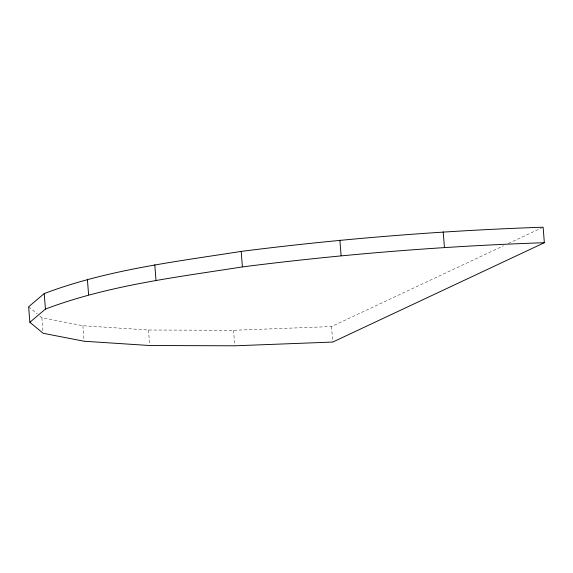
<?xml version="1.0" encoding="UTF-8"?>
<svg xmlns="http://www.w3.org/2000/svg" width="573" height="573" viewBox="0 0 573 573"><rect width="100%" height="100%" fill="white"/><g stroke="black" fill="none" stroke-linecap="round" stroke-linejoin="round"><path stroke-width="0.43" stroke-dasharray="2.87 2.15" d="M39.895 316.124L41.879 317.779L82.884 325.729L148.471 330.012L233.555 330.299L331.523 326.553L503.552 245.781M508.401 243.511L542.323 227.581M28.65 306.77L37.252 313.925M331.523 326.553L332.748 342.06M233.555 330.299L234.78 345.798M148.471 330.012L149.625 344.652M82.884 325.729L84.102 341.236M41.879 317.779L42.968 331.559"/><path stroke-width="0.86" d="M44.221 293.569L28.65 306.77L29.868 322.277L43.104 333.278L84.102 341.236L149.696 345.519L234.78 345.798L332.748 342.06L544.35 242.701L543.132 227.202C442.163 230.64 341.401 238.669 241.176 251.404C174.894 261.825 107.366 269.697 44.221 293.569L45.439 309.076L29.868 322.277M45.439 309.076C108.591 285.196 176.112 277.332 242.4 266.911C342.618 254.168 443.38 246.139 544.35 242.701M443.201 231.864L444.419 247.364M339.875 240.144L341.093 255.651M241.176 251.404L242.4 266.911M154.774 264.769L155.999 280.269M87.375 279.201L88.6 294.701"/></g></svg>
